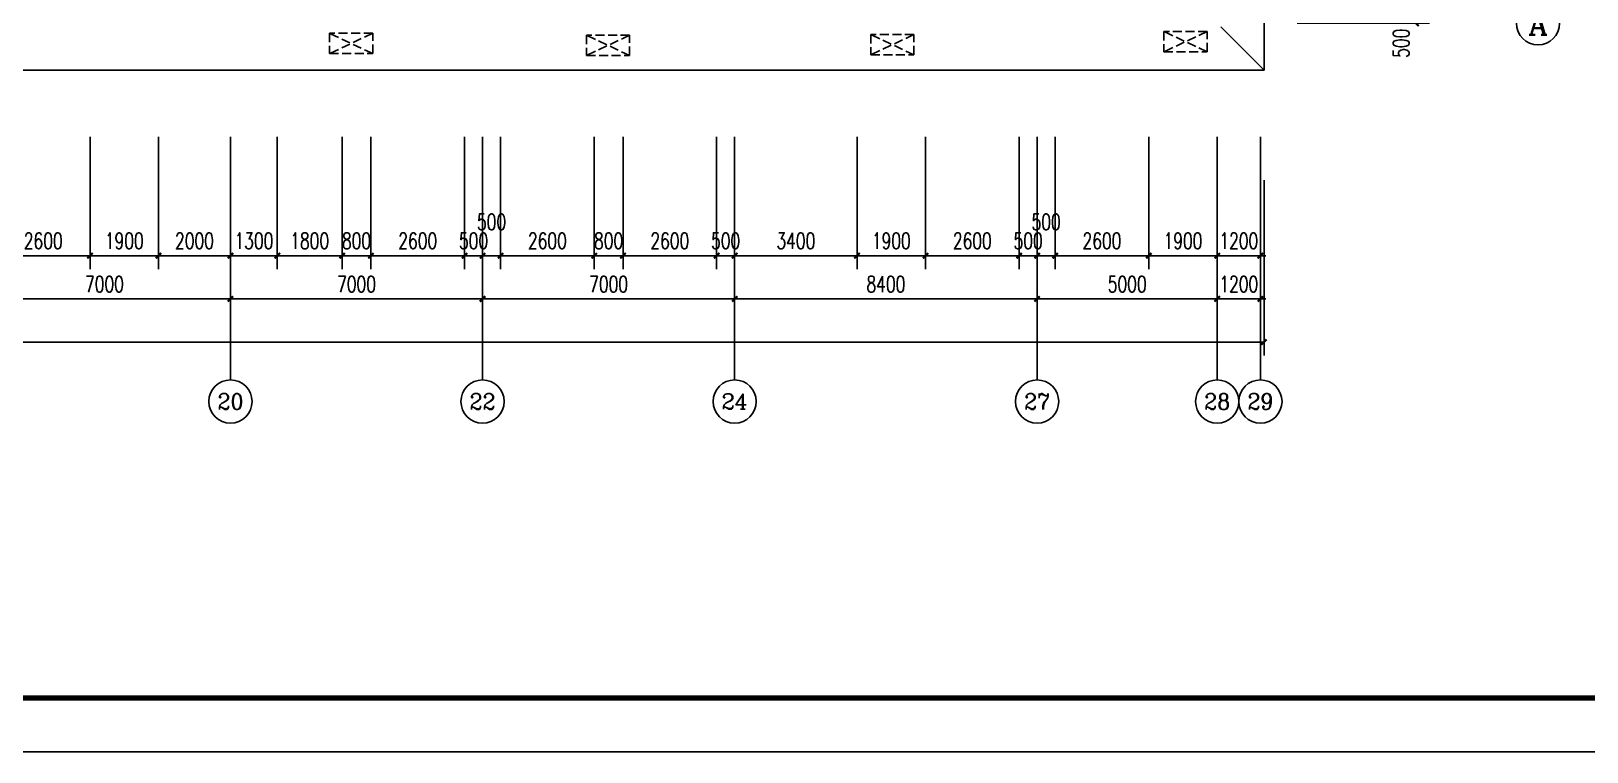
# Model space of a CAD drawing. Extents: x 1333527 to 1855755, y 1020844 to 1581249.
# Drawn here: x 1436238 to 1479440, y 1155938 to 1175953 of the extents above; entities that cross this region are included whole.
import ezdxf
from ezdxf.enums import TextEntityAlignment as Align

# ---------------------------------------------------------------- set-up
doc = ezdxf.new("R2010")
doc.units = 0
doc.header["$LTSCALE"] = 1000
doc.header["$PDSIZE"] = 5
doc.linetypes.add('DASH', pattern=[0.35, 0.25, -0.1])
doc.layers.add('1-建筑底图', color=8, linetype='Continuous', plot=False)
for name, color, linetype in [('AXIS_TEXT', 7, 'Continuous'), ('BTTK', 7, 'Continuous'), ('PUB_TITLE', 7, 'Continuous')]:
    doc.layers.add(name, color=color, linetype=linetype)
doc.styles.add('_TCH_AXIS', font='COMPLEX', dxfattribs={"bigfont": 'GBCBIG'})
doc.styles.add('_TCH_DIM_T3', font='SIMPLEX', dxfattribs={"width": 0.705882, "bigfont": 'GBCBIG'})
doc.styles.add('COMPLEX', font='COMPLEX')
doc.styles.add('HZ(TK)', font='geniso.shx', dxfattribs={"width": 0.9, "bigfont": 'hztxt.shx'})
doc.dimstyles.new('_TCH_ARCH&&150', dxfattribs={"dimtxt": 446.25, "dimasz": 150, "dimexe": 375, "dimexo": 450, "dimgap": 189.375, "dimtad": 1, "dimdec": 0, "dimzin": 0, "dimdsep": 46, "dimtxsty": '_TCH_DIM_T3', "dimblk": 'ARCHTICK', "dimcen": 0.09, "dimclrt": 7, "dimazin": 2, "dimtfac": 1, "dimtdec": 0, "dimtix": 1, "dimtmove": 2, "dimatfit": 3, "dimfxl": 1, "dimtolj": 1, "dimtzin": 0, "dimarcsym": 0})

# ---------------------------------------------------------------- blocks, each defined once
blk = doc.blocks.new('vhtemplate_2020年新竖式图框_A0')
at = {"layer": 'PUB_TITLE', "color": 7}
blk.add_lwpolyline([(0, 0), (1189, 0), (1189, 841), (0, 841)], close=True, dxfattribs=at)
at = {"layer": 'PUB_TITLE', "const_width": 1}
blk.add_lwpolyline([(25, 10), (1179, 10), (1179, 831), (25, 831)], close=True, dxfattribs=at)
at = {"layer": 'BTTK', "color": 4, "style": 'HZ(TK)', "width": 0.9}
for tag, p in [('合作单位', (1144, 743.5)), ('建设单位', (1144, 209.5)), ('工程名称', (1144, 176.5)), ('子项名称', (1154, 160)), ('图纸名称', (1144, 141))]:
    blk.add_attdef(tag, text='', height=3.5, dxfattribs=at).set_placement(p, align=Align.MIDDLE_CENTER)
for tag, p in [('注册证书号', (1156.5, 309.01)), ('注册印章号', (1156.5, 301.01)), ('设计号', (1154, 193)), ('图别', (1137.75, 34)), ('图号', (1170.25, 34)), ('版本号', (1137.75, 26)), ('日期', (1170.25, 26))]:
    blk.add_attdef(tag, text='', height=3.5, dxfattribs=at).set_placement(p, align=Align.MIDDLE)
blk = doc.blocks.new('_AXISO')
blk.add_circle((0, 0), 0.5)
at = {"layer": 'AXIS_TEXT', "style": 'COMPLEX', "width": 1.041667}
blk.add_attdef('A', text='', height=0.56, dxfattribs=at).set_placement((-0.25, -0.28), (0.25, -0.28), align=Align.FIT)
blk = doc.blocks.new('_ArchTick')
at = {"color": 0, "linetype": 'ByBlock', "const_width": 0.4}
blk.add_lwpolyline([(-0.5, -0.5), (0.5, 0.5)], dxfattribs=at)
blk = doc.blocks.new('*D113')
at = {"layer": '1-建筑底图', "color": 0, "lineweight": -2, "transparency": 16777216}
for p, q in [((112521, -200), (116196, -200)), ((115821, -700), (115821, -200)), ((112521, -700), (116196, -700))]:
    blk.add_line(p, q, dxfattribs=at)
at = {"layer": 'Defpoints', "color": 0}
for p in [(112071, -200), (115821, -200), (112071, -700)]:
    blk.add_point(p, dxfattribs=at)
at = {"layer": '1-建筑底图', "color": 0, "lineweight": -2, "transparency": 16777216, "xscale": 150, "yscale": 150, "zscale": 150}
for p, rotation in [((115821, -200), 90), ((115821, -700), 270)]:
    blk.add_blockref('_ArchTick', p, dxfattribs=dict(at, rotation=rotation))
at = {"layer": '1-建筑底图', "color": 7, "transparency": 16777216, "insert": (115408, -1255), "char_height": 446.2, "attachment_point": 5, "rotation": 90, "style": '_TCH_DIM_T3'}
blk.add_mtext('\\A1;500', dxfattribs=at)
blk = doc.blocks.new('*D232')
at = {"layer": '1-建筑底图', "color": 0, "lineweight": -2, "transparency": 16777216}
for p, q in [((76400, -3854), (76400, -7529)), ((79000, -3854), (79000, -7529)), ((76400, -7154), (79000, -7154))]:
    blk.add_line(p, q, dxfattribs=at)
at = {"layer": 'Defpoints', "color": 0}
for p in [(76400, -3404), (79000, -3404), (79000, -7154)]:
    blk.add_point(p, dxfattribs=at)
at = {"layer": '1-建筑底图', "color": 0, "lineweight": -2, "transparency": 16777216, "xscale": 150, "yscale": 150, "zscale": 150, "rotation": 180}
blk.add_blockref('_ArchTick', (76400, -7154), dxfattribs=at)
at = {"layer": '1-建筑底图', "color": 0, "lineweight": -2, "transparency": 16777216, "xscale": 150, "yscale": 150, "zscale": 150}
blk.add_blockref('_ArchTick', (79000, -7154), dxfattribs=at)
at = {"layer": '1-建筑底图', "color": 7, "transparency": 16777216, "insert": (77700, -6742), "char_height": 446.2, "attachment_point": 5, "style": '_TCH_DIM_T3'}
blk.add_mtext('\\A1;2600', dxfattribs=at)
blk = doc.blocks.new('*D233')
at = {"layer": '1-建筑底图', "color": 0, "lineweight": -2, "transparency": 16777216}
for p, q in [((79000, -3854), (79000, -7529)), ((80900, -3854), (80900, -7529)), ((79000, -7154), (80900, -7154))]:
    blk.add_line(p, q, dxfattribs=at)
at = {"layer": 'Defpoints', "color": 0}
for p in [(79000, -3404), (80900, -3404), (80900, -7154)]:
    blk.add_point(p, dxfattribs=at)
at = {"layer": '1-建筑底图', "color": 0, "lineweight": -2, "transparency": 16777216, "xscale": 150, "yscale": 150, "zscale": 150, "rotation": 180}
blk.add_blockref('_ArchTick', (79000, -7154), dxfattribs=at)
at = {"layer": '1-建筑底图', "color": 0, "lineweight": -2, "transparency": 16777216, "xscale": 150, "yscale": 150, "zscale": 150}
blk.add_blockref('_ArchTick', (80900, -7154), dxfattribs=at)
at = {"layer": '1-建筑底图', "color": 7, "transparency": 16777216, "insert": (79950, -6742), "char_height": 446.2, "attachment_point": 5, "style": '_TCH_DIM_T3'}
blk.add_mtext('\\A1;1900', dxfattribs=at)
blk = doc.blocks.new('*D234')
at = {"layer": '1-建筑底图', "color": 0, "lineweight": -2, "transparency": 16777216}
for p, q in [((80900, -3854), (80900, -7529)), ((82900, -3854), (82900, -7529)), ((80900, -7154), (82900, -7154))]:
    blk.add_line(p, q, dxfattribs=at)
at = {"layer": 'Defpoints', "color": 0}
for p in [(80900, -3404), (82900, -3404), (82900, -7154)]:
    blk.add_point(p, dxfattribs=at)
at = {"layer": '1-建筑底图', "color": 0, "lineweight": -2, "transparency": 16777216, "xscale": 150, "yscale": 150, "zscale": 150, "rotation": 180}
blk.add_blockref('_ArchTick', (80900, -7154), dxfattribs=at)
at = {"layer": '1-建筑底图', "color": 0, "lineweight": -2, "transparency": 16777216, "xscale": 150, "yscale": 150, "zscale": 150}
blk.add_blockref('_ArchTick', (82900, -7154), dxfattribs=at)
at = {"layer": '1-建筑底图', "color": 7, "transparency": 16777216, "insert": (81900, -6742), "char_height": 446.2, "attachment_point": 5, "style": '_TCH_DIM_T3'}
blk.add_mtext('\\A1;2000', dxfattribs=at)
blk = doc.blocks.new('*D235')
at = {"layer": '1-建筑底图', "color": 0, "lineweight": -2, "transparency": 16777216}
for p, q in [((82900, -3854), (82900, -7529)), ((84200, -3854), (84200, -7529)), ((82900, -7154), (82750, -7154)), ((82900, -7154), (84200, -7154)), ((84200, -7154), (84350, -7154))]:
    blk.add_line(p, q, dxfattribs=at)
at = {"layer": 'Defpoints', "color": 0}
for p in [(82900, -3404), (84200, -3404), (84200, -7154)]:
    blk.add_point(p, dxfattribs=at)
at = {"layer": '1-建筑底图', "color": 0, "lineweight": -2, "transparency": 16777216, "xscale": 150, "yscale": 150, "zscale": 150}
blk.add_blockref('_ArchTick', (82900, -7154), dxfattribs=at)
at = {"layer": '1-建筑底图', "color": 0, "lineweight": -2, "transparency": 16777216, "xscale": 150, "yscale": 150, "zscale": 150, "rotation": 180}
blk.add_blockref('_ArchTick', (84200, -7154), dxfattribs=at)
at = {"layer": '1-建筑底图', "color": 7, "transparency": 16777216, "insert": (83550, -6742), "char_height": 446.2, "attachment_point": 5, "style": '_TCH_DIM_T3'}
blk.add_mtext('\\A1;1300', dxfattribs=at)
blk = doc.blocks.new('*D236')
at = {"layer": '1-建筑底图', "color": 0, "lineweight": -2, "transparency": 16777216}
for p, q in [((84200, -3854), (84200, -7529)), ((86000, -3854), (86000, -7529)), ((84200, -7154), (86000, -7154))]:
    blk.add_line(p, q, dxfattribs=at)
at = {"layer": 'Defpoints', "color": 0}
for p in [(84200, -3404), (86000, -3404), (86000, -7154)]:
    blk.add_point(p, dxfattribs=at)
at = {"layer": '1-建筑底图', "color": 0, "lineweight": -2, "transparency": 16777216, "xscale": 150, "yscale": 150, "zscale": 150, "rotation": 180}
blk.add_blockref('_ArchTick', (84200, -7154), dxfattribs=at)
at = {"layer": '1-建筑底图', "color": 0, "lineweight": -2, "transparency": 16777216, "xscale": 150, "yscale": 150, "zscale": 150}
blk.add_blockref('_ArchTick', (86000, -7154), dxfattribs=at)
at = {"layer": '1-建筑底图', "color": 7, "transparency": 16777216, "insert": (85100, -6742), "char_height": 446.2, "attachment_point": 5, "style": '_TCH_DIM_T3'}
blk.add_mtext('\\A1;1800', dxfattribs=at)
blk = doc.blocks.new('*D237')
at = {"layer": '1-建筑底图', "color": 0, "lineweight": -2, "transparency": 16777216}
for p, q in [((86000, -3854), (86000, -7529)), ((86800, -3854), (86800, -7529)), ((86000, -7154), (85850, -7154)), ((86000, -7154), (86800, -7154)), ((86800, -7154), (86950, -7154))]:
    blk.add_line(p, q, dxfattribs=at)
at = {"layer": 'Defpoints', "color": 0}
for p in [(86000, -3404), (86800, -3404), (86800, -7154)]:
    blk.add_point(p, dxfattribs=at)
at = {"layer": '1-建筑底图', "color": 0, "lineweight": -2, "transparency": 16777216, "xscale": 150, "yscale": 150, "zscale": 150}
blk.add_blockref('_ArchTick', (86000, -7154), dxfattribs=at)
at = {"layer": '1-建筑底图', "color": 0, "lineweight": -2, "transparency": 16777216, "xscale": 150, "yscale": 150, "zscale": 150, "rotation": 180}
blk.add_blockref('_ArchTick', (86800, -7154), dxfattribs=at)
at = {"layer": '1-建筑底图', "color": 7, "transparency": 16777216, "insert": (86400, -6742), "char_height": 446.2, "attachment_point": 5, "style": '_TCH_DIM_T3'}
blk.add_mtext('\\A1;800', dxfattribs=at)
blk = doc.blocks.new('*D238')
at = {"layer": '1-建筑底图', "color": 0, "lineweight": -2, "transparency": 16777216}
for p, q in [((86800, -3854), (86800, -7529)), ((89400, -3854), (89400, -7529)), ((86800, -7154), (89400, -7154))]:
    blk.add_line(p, q, dxfattribs=at)
at = {"layer": 'Defpoints', "color": 0}
for p in [(86800, -3404), (89400, -3404), (89400, -7154)]:
    blk.add_point(p, dxfattribs=at)
at = {"layer": '1-建筑底图', "color": 0, "lineweight": -2, "transparency": 16777216, "xscale": 150, "yscale": 150, "zscale": 150, "rotation": 180}
blk.add_blockref('_ArchTick', (86800, -7154), dxfattribs=at)
at = {"layer": '1-建筑底图', "color": 0, "lineweight": -2, "transparency": 16777216, "xscale": 150, "yscale": 150, "zscale": 150}
blk.add_blockref('_ArchTick', (89400, -7154), dxfattribs=at)
at = {"layer": '1-建筑底图', "color": 7, "transparency": 16777216, "insert": (88100, -6742), "char_height": 446.2, "attachment_point": 5, "style": '_TCH_DIM_T3'}
blk.add_mtext('\\A1;2600', dxfattribs=at)
blk = doc.blocks.new('*D239')
at = {"layer": '1-建筑底图', "color": 0, "lineweight": -2, "transparency": 16777216}
for p, q in [((89400, -3854), (89400, -7529)), ((89900, -3854), (89900, -7529)), ((89400, -7154), (89250, -7154)), ((89400, -7154), (89900, -7154)), ((89900, -7154), (90050, -7154))]:
    blk.add_line(p, q, dxfattribs=at)
at = {"layer": 'Defpoints', "color": 0}
for p in [(89400, -3404), (89900, -3404), (89900, -7154)]:
    blk.add_point(p, dxfattribs=at)
at = {"layer": '1-建筑底图', "color": 0, "lineweight": -2, "transparency": 16777216, "xscale": 150, "yscale": 150, "zscale": 150}
blk.add_blockref('_ArchTick', (89400, -7154), dxfattribs=at)
at = {"layer": '1-建筑底图', "color": 0, "lineweight": -2, "transparency": 16777216, "xscale": 150, "yscale": 150, "zscale": 150, "rotation": 180}
blk.add_blockref('_ArchTick', (89900, -7154), dxfattribs=at)
at = {"layer": '1-建筑底图', "color": 7, "transparency": 16777216, "insert": (89650, -6742), "char_height": 446.2, "attachment_point": 5, "style": '_TCH_DIM_T3'}
blk.add_mtext('\\A1;500', dxfattribs=at)
blk = doc.blocks.new('*D240')
at = {"layer": '1-建筑底图', "color": 0, "lineweight": -2, "transparency": 16777216}
for p, q in [((89900, -3854), (89900, -7529)), ((90400, -3854), (90400, -7529)), ((89900, -7154), (90400, -7154))]:
    blk.add_line(p, q, dxfattribs=at)
at = {"layer": 'Defpoints', "color": 0}
for p in [(89900, -3404), (90400, -3404), (90400, -7154)]:
    blk.add_point(p, dxfattribs=at)
at = {"layer": '1-建筑底图', "color": 0, "lineweight": -2, "transparency": 16777216, "xscale": 150, "yscale": 150, "zscale": 150, "rotation": 180}
blk.add_blockref('_ArchTick', (89900, -7154), dxfattribs=at)
at = {"layer": '1-建筑底图', "color": 0, "lineweight": -2, "transparency": 16777216, "xscale": 150, "yscale": 150, "zscale": 150}
blk.add_blockref('_ArchTick', (90400, -7154), dxfattribs=at)
at = {"layer": '1-建筑底图', "color": 7, "transparency": 16777216, "insert": (90150, -6217), "char_height": 446.2, "attachment_point": 5, "style": '_TCH_DIM_T3'}
blk.add_mtext('\\A1;500', dxfattribs=at)
blk = doc.blocks.new('*D241')
at = {"layer": '1-建筑底图', "color": 0, "lineweight": -2, "transparency": 16777216}
for p, q in [((90400, -3854), (90400, -7529)), ((93000, -3854), (93000, -7529)), ((90400, -7154), (93000, -7154))]:
    blk.add_line(p, q, dxfattribs=at)
at = {"layer": 'Defpoints', "color": 0}
for p in [(90400, -3404), (93000, -3404), (93000, -7154)]:
    blk.add_point(p, dxfattribs=at)
at = {"layer": '1-建筑底图', "color": 0, "lineweight": -2, "transparency": 16777216, "xscale": 150, "yscale": 150, "zscale": 150, "rotation": 180}
blk.add_blockref('_ArchTick', (90400, -7154), dxfattribs=at)
at = {"layer": '1-建筑底图', "color": 0, "lineweight": -2, "transparency": 16777216, "xscale": 150, "yscale": 150, "zscale": 150}
blk.add_blockref('_ArchTick', (93000, -7154), dxfattribs=at)
at = {"layer": '1-建筑底图', "color": 7, "transparency": 16777216, "insert": (91700, -6742), "char_height": 446.2, "attachment_point": 5, "style": '_TCH_DIM_T3'}
blk.add_mtext('\\A1;2600', dxfattribs=at)
blk = doc.blocks.new('*D242')
at = {"layer": '1-建筑底图', "color": 0, "lineweight": -2, "transparency": 16777216}
for p, q in [((93000, -3854), (93000, -7529)), ((93800, -3854), (93800, -7529)), ((93000, -7154), (92850, -7154)), ((93000, -7154), (93800, -7154)), ((93800, -7154), (93950, -7154))]:
    blk.add_line(p, q, dxfattribs=at)
at = {"layer": 'Defpoints', "color": 0}
for p in [(93000, -3404), (93800, -3404), (93800, -7154)]:
    blk.add_point(p, dxfattribs=at)
at = {"layer": '1-建筑底图', "color": 0, "lineweight": -2, "transparency": 16777216, "xscale": 150, "yscale": 150, "zscale": 150}
blk.add_blockref('_ArchTick', (93000, -7154), dxfattribs=at)
at = {"layer": '1-建筑底图', "color": 0, "lineweight": -2, "transparency": 16777216, "xscale": 150, "yscale": 150, "zscale": 150, "rotation": 180}
blk.add_blockref('_ArchTick', (93800, -7154), dxfattribs=at)
at = {"layer": '1-建筑底图', "color": 7, "transparency": 16777216, "insert": (93400, -6742), "char_height": 446.2, "attachment_point": 5, "style": '_TCH_DIM_T3'}
blk.add_mtext('\\A1;800', dxfattribs=at)
blk = doc.blocks.new('*D243')
at = {"layer": '1-建筑底图', "color": 0, "lineweight": -2, "transparency": 16777216}
for p, q in [((93800, -3854), (93800, -7529)), ((96400, -3854), (96400, -7529)), ((93800, -7154), (96400, -7154))]:
    blk.add_line(p, q, dxfattribs=at)
at = {"layer": 'Defpoints', "color": 0}
for p in [(93800, -3404), (96400, -3404), (96400, -7154)]:
    blk.add_point(p, dxfattribs=at)
at = {"layer": '1-建筑底图', "color": 0, "lineweight": -2, "transparency": 16777216, "xscale": 150, "yscale": 150, "zscale": 150, "rotation": 180}
blk.add_blockref('_ArchTick', (93800, -7154), dxfattribs=at)
at = {"layer": '1-建筑底图', "color": 0, "lineweight": -2, "transparency": 16777216, "xscale": 150, "yscale": 150, "zscale": 150}
blk.add_blockref('_ArchTick', (96400, -7154), dxfattribs=at)
at = {"layer": '1-建筑底图', "color": 7, "transparency": 16777216, "insert": (95100, -6742), "char_height": 446.2, "attachment_point": 5, "style": '_TCH_DIM_T3'}
blk.add_mtext('\\A1;2600', dxfattribs=at)
blk = doc.blocks.new('*D244')
at = {"layer": '1-建筑底图', "color": 0, "lineweight": -2, "transparency": 16777216}
for p, q in [((96400, -3854), (96400, -7529)), ((96900, -3854), (96900, -7529)), ((96400, -7154), (96250, -7154)), ((96400, -7154), (96900, -7154)), ((96900, -7154), (97050, -7154))]:
    blk.add_line(p, q, dxfattribs=at)
at = {"layer": 'Defpoints', "color": 0}
for p in [(96400, -3404), (96900, -3404), (96900, -7154)]:
    blk.add_point(p, dxfattribs=at)
at = {"layer": '1-建筑底图', "color": 0, "lineweight": -2, "transparency": 16777216, "xscale": 150, "yscale": 150, "zscale": 150}
blk.add_blockref('_ArchTick', (96400, -7154), dxfattribs=at)
at = {"layer": '1-建筑底图', "color": 0, "lineweight": -2, "transparency": 16777216, "xscale": 150, "yscale": 150, "zscale": 150, "rotation": 180}
blk.add_blockref('_ArchTick', (96900, -7154), dxfattribs=at)
at = {"layer": '1-建筑底图', "color": 7, "transparency": 16777216, "insert": (96650, -6742), "char_height": 446.2, "attachment_point": 5, "style": '_TCH_DIM_T3'}
blk.add_mtext('\\A1;500', dxfattribs=at)
blk = doc.blocks.new('*D245')
at = {"layer": '1-建筑底图', "color": 0, "lineweight": -2, "transparency": 16777216}
for p, q in [((96900, -3854), (96900, -7529)), ((100300, -3854), (100300, -7529)), ((96900, -7154), (100300, -7154))]:
    blk.add_line(p, q, dxfattribs=at)
at = {"layer": 'Defpoints', "color": 0}
for p in [(96900, -3404), (100300, -3404), (100300, -7154)]:
    blk.add_point(p, dxfattribs=at)
at = {"layer": '1-建筑底图', "color": 0, "lineweight": -2, "transparency": 16777216, "xscale": 150, "yscale": 150, "zscale": 150, "rotation": 180}
blk.add_blockref('_ArchTick', (96900, -7154), dxfattribs=at)
at = {"layer": '1-建筑底图', "color": 0, "lineweight": -2, "transparency": 16777216, "xscale": 150, "yscale": 150, "zscale": 150}
blk.add_blockref('_ArchTick', (100300, -7154), dxfattribs=at)
at = {"layer": '1-建筑底图', "color": 7, "transparency": 16777216, "insert": (98600, -6742), "char_height": 446.2, "attachment_point": 5, "style": '_TCH_DIM_T3'}
blk.add_mtext('\\A1;3400', dxfattribs=at)
blk = doc.blocks.new('*D246')
at = {"layer": '1-建筑底图', "color": 0, "lineweight": -2, "transparency": 16777216}
for p, q in [((100300, -3854), (100300, -7529)), ((102200, -3854), (102200, -7529)), ((100300, -7154), (102200, -7154))]:
    blk.add_line(p, q, dxfattribs=at)
at = {"layer": 'Defpoints', "color": 0}
for p in [(100300, -3404), (102200, -3404), (102200, -7154)]:
    blk.add_point(p, dxfattribs=at)
at = {"layer": '1-建筑底图', "color": 0, "lineweight": -2, "transparency": 16777216, "xscale": 150, "yscale": 150, "zscale": 150, "rotation": 180}
blk.add_blockref('_ArchTick', (100300, -7154), dxfattribs=at)
at = {"layer": '1-建筑底图', "color": 0, "lineweight": -2, "transparency": 16777216, "xscale": 150, "yscale": 150, "zscale": 150}
blk.add_blockref('_ArchTick', (102200, -7154), dxfattribs=at)
at = {"layer": '1-建筑底图', "color": 7, "transparency": 16777216, "insert": (101250, -6742), "char_height": 446.2, "attachment_point": 5, "style": '_TCH_DIM_T3'}
blk.add_mtext('\\A1;1900', dxfattribs=at)
blk = doc.blocks.new('*D247')
at = {"layer": '1-建筑底图', "color": 0, "lineweight": -2, "transparency": 16777216}
for p, q in [((102200, -3854), (102200, -7529)), ((104800, -3854), (104800, -7529)), ((102200, -7154), (104800, -7154))]:
    blk.add_line(p, q, dxfattribs=at)
at = {"layer": 'Defpoints', "color": 0}
for p in [(102200, -3404), (104800, -3404), (104800, -7154)]:
    blk.add_point(p, dxfattribs=at)
at = {"layer": '1-建筑底图', "color": 0, "lineweight": -2, "transparency": 16777216, "xscale": 150, "yscale": 150, "zscale": 150, "rotation": 180}
blk.add_blockref('_ArchTick', (102200, -7154), dxfattribs=at)
at = {"layer": '1-建筑底图', "color": 0, "lineweight": -2, "transparency": 16777216, "xscale": 150, "yscale": 150, "zscale": 150}
blk.add_blockref('_ArchTick', (104800, -7154), dxfattribs=at)
at = {"layer": '1-建筑底图', "color": 7, "transparency": 16777216, "insert": (103500, -6742), "char_height": 446.2, "attachment_point": 5, "style": '_TCH_DIM_T3'}
blk.add_mtext('\\A1;2600', dxfattribs=at)
blk = doc.blocks.new('*D248')
at = {"layer": '1-建筑底图', "color": 0, "lineweight": -2, "transparency": 16777216}
for p, q in [((104800, -3854), (104800, -7529)), ((105300, -3854), (105300, -7529)), ((104800, -7154), (104650, -7154)), ((104800, -7154), (105300, -7154)), ((105300, -7154), (105450, -7154))]:
    blk.add_line(p, q, dxfattribs=at)
at = {"layer": 'Defpoints', "color": 0}
for p in [(104800, -3404), (105300, -3404), (105300, -7154)]:
    blk.add_point(p, dxfattribs=at)
at = {"layer": '1-建筑底图', "color": 0, "lineweight": -2, "transparency": 16777216, "xscale": 150, "yscale": 150, "zscale": 150}
blk.add_blockref('_ArchTick', (104800, -7154), dxfattribs=at)
at = {"layer": '1-建筑底图', "color": 0, "lineweight": -2, "transparency": 16777216, "xscale": 150, "yscale": 150, "zscale": 150, "rotation": 180}
blk.add_blockref('_ArchTick', (105300, -7154), dxfattribs=at)
at = {"layer": '1-建筑底图', "color": 7, "transparency": 16777216, "insert": (105050, -6742), "char_height": 446.2, "attachment_point": 5, "style": '_TCH_DIM_T3'}
blk.add_mtext('\\A1;500', dxfattribs=at)
blk = doc.blocks.new('*D249')
at = {"layer": '1-建筑底图', "color": 0, "lineweight": -2, "transparency": 16777216}
for p, q in [((105300, -3854), (105300, -7529)), ((105800, -3854), (105800, -7529)), ((105300, -7154), (105800, -7154))]:
    blk.add_line(p, q, dxfattribs=at)
at = {"layer": 'Defpoints', "color": 0}
for p in [(105300, -3404), (105800, -3404), (105800, -7154)]:
    blk.add_point(p, dxfattribs=at)
at = {"layer": '1-建筑底图', "color": 0, "lineweight": -2, "transparency": 16777216, "xscale": 150, "yscale": 150, "zscale": 150, "rotation": 180}
blk.add_blockref('_ArchTick', (105300, -7154), dxfattribs=at)
at = {"layer": '1-建筑底图', "color": 0, "lineweight": -2, "transparency": 16777216, "xscale": 150, "yscale": 150, "zscale": 150}
blk.add_blockref('_ArchTick', (105800, -7154), dxfattribs=at)
at = {"layer": '1-建筑底图', "color": 7, "transparency": 16777216, "insert": (105550, -6217), "char_height": 446.2, "attachment_point": 5, "style": '_TCH_DIM_T3'}
blk.add_mtext('\\A1;500', dxfattribs=at)
blk = doc.blocks.new('*D250')
at = {"layer": '1-建筑底图', "color": 0, "lineweight": -2, "transparency": 16777216}
for p, q in [((105800, -3854), (105800, -7529)), ((108400, -3854), (108400, -7529)), ((105800, -7154), (108400, -7154))]:
    blk.add_line(p, q, dxfattribs=at)
at = {"layer": 'Defpoints', "color": 0}
for p in [(105800, -3404), (108400, -3404), (108400, -7154)]:
    blk.add_point(p, dxfattribs=at)
at = {"layer": '1-建筑底图', "color": 0, "lineweight": -2, "transparency": 16777216, "xscale": 150, "yscale": 150, "zscale": 150, "rotation": 180}
blk.add_blockref('_ArchTick', (105800, -7154), dxfattribs=at)
at = {"layer": '1-建筑底图', "color": 0, "lineweight": -2, "transparency": 16777216, "xscale": 150, "yscale": 150, "zscale": 150}
blk.add_blockref('_ArchTick', (108400, -7154), dxfattribs=at)
at = {"layer": '1-建筑底图', "color": 7, "transparency": 16777216, "insert": (107100, -6742), "char_height": 446.2, "attachment_point": 5, "style": '_TCH_DIM_T3'}
blk.add_mtext('\\A1;2600', dxfattribs=at)
blk = doc.blocks.new('*D251')
at = {"layer": '1-建筑底图', "color": 0, "lineweight": -2, "transparency": 16777216}
for p, q in [((108400, -3854), (108400, -7529)), ((110300, -3854), (110300, -7529)), ((108400, -7154), (110300, -7154))]:
    blk.add_line(p, q, dxfattribs=at)
at = {"layer": 'Defpoints', "color": 0}
for p in [(108400, -3404), (110300, -3404), (110300, -7154)]:
    blk.add_point(p, dxfattribs=at)
at = {"layer": '1-建筑底图', "color": 0, "lineweight": -2, "transparency": 16777216, "xscale": 150, "yscale": 150, "zscale": 150, "rotation": 180}
blk.add_blockref('_ArchTick', (108400, -7154), dxfattribs=at)
at = {"layer": '1-建筑底图', "color": 0, "lineweight": -2, "transparency": 16777216, "xscale": 150, "yscale": 150, "zscale": 150}
blk.add_blockref('_ArchTick', (110300, -7154), dxfattribs=at)
at = {"layer": '1-建筑底图', "color": 7, "transparency": 16777216, "insert": (109350, -6742), "char_height": 446.2, "attachment_point": 5, "style": '_TCH_DIM_T3'}
blk.add_mtext('\\A1;1900', dxfattribs=at)
blk = doc.blocks.new('*D252')
at = {"layer": '1-建筑底图', "color": 0, "lineweight": -2, "transparency": 16777216}
for p, q in [((110300, -3854), (110300, -7529)), ((111500, -3854), (111500, -7529)), ((110300, -7154), (110150, -7154)), ((110300, -7154), (111500, -7154)), ((111500, -7154), (111650, -7154))]:
    blk.add_line(p, q, dxfattribs=at)
at = {"layer": 'Defpoints', "color": 0}
for p in [(110300, -3404), (111500, -3404), (111500, -7154)]:
    blk.add_point(p, dxfattribs=at)
at = {"layer": '1-建筑底图', "color": 0, "lineweight": -2, "transparency": 16777216, "xscale": 150, "yscale": 150, "zscale": 150}
blk.add_blockref('_ArchTick', (110300, -7154), dxfattribs=at)
at = {"layer": '1-建筑底图', "color": 0, "lineweight": -2, "transparency": 16777216, "xscale": 150, "yscale": 150, "zscale": 150, "rotation": 180}
blk.add_blockref('_ArchTick', (111500, -7154), dxfattribs=at)
at = {"layer": '1-建筑底图', "color": 7, "transparency": 16777216, "insert": (110900, -6742), "char_height": 446.2, "attachment_point": 5, "style": '_TCH_DIM_T3'}
blk.add_mtext('\\A1;1200', dxfattribs=at)
blk = doc.blocks.new('*D460')
at = {"layer": '1-建筑底图', "color": 0, "lineweight": -2, "transparency": 16777216}
for p, q in [((75900, -5054), (75900, -8729)), ((82900, -5054), (82900, -8729)), ((75900, -8354), (82900, -8354))]:
    blk.add_line(p, q, dxfattribs=at)
at = {"layer": 'Defpoints', "color": 0}
for p in [(75900, -4604), (82900, -4604), (82900, -8354)]:
    blk.add_point(p, dxfattribs=at)
at = {"layer": '1-建筑底图', "color": 0, "lineweight": -2, "transparency": 16777216, "xscale": 150, "yscale": 150, "zscale": 150, "rotation": 180}
blk.add_blockref('_ArchTick', (75900, -8354), dxfattribs=at)
at = {"layer": '1-建筑底图', "color": 0, "lineweight": -2, "transparency": 16777216, "xscale": 150, "yscale": 150, "zscale": 150}
blk.add_blockref('_ArchTick', (82900, -8354), dxfattribs=at)
at = {"layer": '1-建筑底图', "color": 7, "transparency": 16777216, "insert": (79400, -7942), "char_height": 446.2, "attachment_point": 5, "style": '_TCH_DIM_T3'}
blk.add_mtext('\\A1;7000', dxfattribs=at)
blk = doc.blocks.new('*D461')
at = {"layer": '1-建筑底图', "color": 0, "lineweight": -2, "transparency": 16777216}
for p, q in [((82900, -5054), (82900, -8729)), ((89900, -5054), (89900, -8729)), ((82900, -8354), (89900, -8354))]:
    blk.add_line(p, q, dxfattribs=at)
at = {"layer": 'Defpoints', "color": 0}
for p in [(82900, -4604), (89900, -4604), (89900, -8354)]:
    blk.add_point(p, dxfattribs=at)
at = {"layer": '1-建筑底图', "color": 0, "lineweight": -2, "transparency": 16777216, "xscale": 150, "yscale": 150, "zscale": 150, "rotation": 180}
blk.add_blockref('_ArchTick', (82900, -8354), dxfattribs=at)
at = {"layer": '1-建筑底图', "color": 0, "lineweight": -2, "transparency": 16777216, "xscale": 150, "yscale": 150, "zscale": 150}
blk.add_blockref('_ArchTick', (89900, -8354), dxfattribs=at)
at = {"layer": '1-建筑底图', "color": 7, "transparency": 16777216, "insert": (86400, -7942), "char_height": 446.2, "attachment_point": 5, "style": '_TCH_DIM_T3'}
blk.add_mtext('\\A1;7000', dxfattribs=at)
blk = doc.blocks.new('*D462')
at = {"layer": '1-建筑底图', "color": 0, "lineweight": -2, "transparency": 16777216}
for p, q in [((89900, -5054), (89900, -8729)), ((96900, -5054), (96900, -8729)), ((89900, -8354), (96900, -8354))]:
    blk.add_line(p, q, dxfattribs=at)
at = {"layer": 'Defpoints', "color": 0}
for p in [(89900, -4604), (96900, -4604), (96900, -8354)]:
    blk.add_point(p, dxfattribs=at)
at = {"layer": '1-建筑底图', "color": 0, "lineweight": -2, "transparency": 16777216, "xscale": 150, "yscale": 150, "zscale": 150, "rotation": 180}
blk.add_blockref('_ArchTick', (89900, -8354), dxfattribs=at)
at = {"layer": '1-建筑底图', "color": 0, "lineweight": -2, "transparency": 16777216, "xscale": 150, "yscale": 150, "zscale": 150}
blk.add_blockref('_ArchTick', (96900, -8354), dxfattribs=at)
at = {"layer": '1-建筑底图', "color": 7, "transparency": 16777216, "insert": (93400, -7942), "char_height": 446.2, "attachment_point": 5, "style": '_TCH_DIM_T3'}
blk.add_mtext('\\A1;7000', dxfattribs=at)
blk = doc.blocks.new('*D463')
at = {"layer": '1-建筑底图', "color": 0, "lineweight": -2, "transparency": 16777216}
for p, q in [((96900, -5054), (96900, -8729)), ((105300, -5054), (105300, -8729)), ((96900, -8354), (105300, -8354))]:
    blk.add_line(p, q, dxfattribs=at)
at = {"layer": 'Defpoints', "color": 0}
for p in [(96900, -4604), (105300, -4604), (105300, -8354)]:
    blk.add_point(p, dxfattribs=at)
at = {"layer": '1-建筑底图', "color": 0, "lineweight": -2, "transparency": 16777216, "xscale": 150, "yscale": 150, "zscale": 150, "rotation": 180}
blk.add_blockref('_ArchTick', (96900, -8354), dxfattribs=at)
at = {"layer": '1-建筑底图', "color": 0, "lineweight": -2, "transparency": 16777216, "xscale": 150, "yscale": 150, "zscale": 150}
blk.add_blockref('_ArchTick', (105300, -8354), dxfattribs=at)
at = {"layer": '1-建筑底图', "color": 7, "transparency": 16777216, "insert": (101100, -7942), "char_height": 446.2, "attachment_point": 5, "style": '_TCH_DIM_T3'}
blk.add_mtext('\\A1;8400', dxfattribs=at)
blk = doc.blocks.new('*D464')
at = {"layer": '1-建筑底图', "color": 0, "lineweight": -2, "transparency": 16777216}
for p, q in [((105300, -5054), (105300, -8729)), ((110300, -5054), (110300, -8729)), ((105300, -8354), (110300, -8354))]:
    blk.add_line(p, q, dxfattribs=at)
at = {"layer": 'Defpoints', "color": 0}
for p in [(105300, -4604), (110300, -4604), (110300, -8354)]:
    blk.add_point(p, dxfattribs=at)
at = {"layer": '1-建筑底图', "color": 0, "lineweight": -2, "transparency": 16777216, "xscale": 150, "yscale": 150, "zscale": 150, "rotation": 180}
blk.add_blockref('_ArchTick', (105300, -8354), dxfattribs=at)
at = {"layer": '1-建筑底图', "color": 0, "lineweight": -2, "transparency": 16777216, "xscale": 150, "yscale": 150, "zscale": 150}
blk.add_blockref('_ArchTick', (110300, -8354), dxfattribs=at)
at = {"layer": '1-建筑底图', "color": 7, "transparency": 16777216, "insert": (107800, -7942), "char_height": 446.2, "attachment_point": 5, "style": '_TCH_DIM_T3'}
blk.add_mtext('\\A1;5000', dxfattribs=at)
blk = doc.blocks.new('*D465')
at = {"layer": '1-建筑底图', "color": 0, "lineweight": -2, "transparency": 16777216}
for p, q in [((110300, -5054), (110300, -8729)), ((111500, -5054), (111500, -8729)), ((110300, -8354), (110150, -8354)), ((110300, -8354), (111500, -8354)), ((111500, -8354), (111650, -8354))]:
    blk.add_line(p, q, dxfattribs=at)
at = {"layer": 'Defpoints', "color": 0}
for p in [(110300, -4604), (111500, -4604), (111500, -8354)]:
    blk.add_point(p, dxfattribs=at)
at = {"layer": '1-建筑底图', "color": 0, "lineweight": -2, "transparency": 16777216, "xscale": 150, "yscale": 150, "zscale": 150}
blk.add_blockref('_ArchTick', (110300, -8354), dxfattribs=at)
at = {"layer": '1-建筑底图', "color": 0, "lineweight": -2, "transparency": 16777216, "xscale": 150, "yscale": 150, "zscale": 150, "rotation": 180}
blk.add_blockref('_ArchTick', (111500, -8354), dxfattribs=at)
at = {"layer": '1-建筑底图', "color": 7, "transparency": 16777216, "insert": (110900, -7942), "char_height": 446.2, "attachment_point": 5, "style": '_TCH_DIM_T3'}
blk.add_mtext('\\A1;1200', dxfattribs=at)
blk = doc.blocks.new('*D466')
at = {"layer": '1-建筑底图', "color": 0, "lineweight": -2, "transparency": 16777216}
for p, q in [((400, -5054), (400, -9929)), ((111600, -5054), (111600, -9929)), ((400, -9554), (111600, -9554))]:
    blk.add_line(p, q, dxfattribs=at)
at = {"layer": 'Defpoints', "color": 0}
for p in [(400, -4604), (111600, -4604), (111600, -9554)]:
    blk.add_point(p, dxfattribs=at)
at = {"layer": '1-建筑底图', "color": 0, "lineweight": -2, "transparency": 16777216, "xscale": 150, "yscale": 150, "zscale": 150, "rotation": 180}
blk.add_blockref('_ArchTick', (400, -9554), dxfattribs=at)
at = {"layer": '1-建筑底图', "color": 0, "lineweight": -2, "transparency": 16777216, "xscale": 150, "yscale": 150, "zscale": 150}
blk.add_blockref('_ArchTick', (111600, -9554), dxfattribs=at)
at = {"layer": '1-建筑底图', "color": 7, "transparency": 16777216, "insert": (56000, -9142), "char_height": 446.2, "attachment_point": 5, "style": '_TCH_DIM_T3'}
blk.add_mtext('\\A1;111200', dxfattribs=at)
blk = doc.blocks.new('1-一层建筑底图')
at = {"layer": '1-建筑底图', "color": 8}
for p, q in [((110400, -800), (111600, -2000)), ((82900, -4604.1), (82900, -10604.1)), ((89900, -4604.1), (89900, -10604.1)), ((96900, -4604.1), (96900, -10604.1)), ((105300, -4604.1), (105300, -10604.1)), ((110300, -4604.1), (110300, -10604.1)), ((111500, -4604.1), (111500, -10604.1))]:
    blk.add_line(p, q, dxfattribs=at)
at = {"layer": '1-建筑底图', "color": 8, "linetype": 'DASH'}
for p, q in [((86849.8, -978.4), (85649.8, -1540.9)), ((86849.8, -1540.9), (85649.8, -978.4)), ((93984, -1032.1), (92784, -1594.6)), ((93984, -1594.6), (92784, -1032.1)), ((101879.2, -1013.8), (100679.2, -1576.3)), ((101879.2, -1576.3), (100679.2, -1013.8)), ((110021, -930), (108821, -1492.5)), ((110021, -1492.5), (108821, -930))]:
    blk.add_line(p, q, dxfattribs=at)
at = {"layer": '1-建筑底图', "color": 8}
blk.add_lwpolyline([(60400, 0), (60900, 0), (60900, -2000), (111600, -2000), (111600, 700), (112200, 700), (112200, 10200), (111600, 10200), (111600, 12800), (104600, 12800), (104600, 25700)], dxfattribs=at)
at = {"layer": '1-建筑底图', "color": 8, "linetype": 'DASH'}
for points in [[(86849.8, -978.4), (85649.8, -978.4), (85649.8, -1540.9), (86849.8, -1540.9)], [(93984, -1032.1), (92784, -1032.1), (92784, -1594.6), (93984, -1594.6)], [(101879.2, -1013.8), (100679.2, -1013.8), (100679.2, -1576.3), (101879.2, -1576.3)], [(110021, -930), (108821, -930), (108821, -1492.5), (110021, -1492.5)]]:
    blk.add_lwpolyline(points, close=True, dxfattribs=at)
at = {"layer": '1-建筑底图', "color": 8}
ref = blk.add_blockref('_AXISO', (119209.7, -700), dxfattribs=dict(at, xscale=1200, yscale=1200, zscale=1200))
ref.add_attrib('A', 'A', dxfattribs={"layer": 'AXIS_TEXT', "height": 637.8, "style": '_TCH_AXIS'}).set_placement((118936.4, -1018.9), (119483.1, -1018.9), align=Align.FIT)
ref = blk.add_blockref('_AXISO', (82900, -11204.1), dxfattribs=dict(at, xscale=1200, yscale=1200, zscale=1200))
ref.add_attrib('A', '20', dxfattribs={"layer": 'AXIS_TEXT', "height": 441.41, "style": '_TCH_AXIS'}).set_placement((82542.7, -11424.8), (83257.3, -11424.8), align=Align.FIT)
ref = blk.add_blockref('_AXISO', (89900, -11204.1), dxfattribs=dict(at, xscale=1200, yscale=1200, zscale=1200))
ref.add_attrib('A', '22', dxfattribs={"layer": 'AXIS_TEXT', "height": 441.41, "style": '_TCH_AXIS'}).set_placement((89542.7, -11424.8), (90257.3, -11424.8), align=Align.FIT)
ref = blk.add_blockref('_AXISO', (96900, -11204.1), dxfattribs=dict(at, xscale=1200, yscale=1200, zscale=1200))
ref.add_attrib('A', '24', dxfattribs={"layer": 'AXIS_TEXT', "height": 432.18, "style": '_TCH_AXIS', "width": 0.972222}).set_placement((96539.9, -11420.2), (97260.1, -11420.2), align=Align.FIT)
ref = blk.add_blockref('_AXISO', (105300, -11204.1), dxfattribs=dict(at, xscale=1200, yscale=1200, zscale=1200))
ref.add_attrib('A', '27', dxfattribs={"layer": 'AXIS_TEXT', "height": 441.41, "style": '_TCH_AXIS'}).set_placement((104942.7, -11424.8), (105657.3, -11424.8), align=Align.FIT)
ref = blk.add_blockref('_AXISO', (110300, -11204.1), dxfattribs=dict(at, xscale=1200, yscale=1200, zscale=1200))
ref.add_attrib('A', '28', dxfattribs={"layer": 'AXIS_TEXT', "height": 441.41, "style": '_TCH_AXIS'}).set_placement((109942.7, -11424.8), (110657.3, -11424.8), align=Align.FIT)
ref = blk.add_blockref('_AXISO', (111500, -11204.1), dxfattribs=dict(at, xscale=1200, yscale=1200, zscale=1200))
ref.add_attrib('A', '29', dxfattribs={"layer": 'AXIS_TEXT', "height": 450.98, "style": '_TCH_AXIS', "width": 0.970588}).set_placement((111145.7, -11429.6), (111854.3, -11429.6), align=Align.FIT)
for base, p1, p2, angle, picture, middle in [((115820.9, -200), (112070.9, -700), (112070.9, -200), 90, '*D113', (115408.4, -1255)), ((90400, -7154.1), (89900, -3404.1), (90400, -3404.1), 0, '*D240', (90150, -6216.6)), ((105800, -7154.1), (105300, -3404.1), (105800, -3404.1), 0, '*D249', (105550, -6216.6))]:
    dim = blk.add_linear_dim(base=base, p1=p1, p2=p2, angle=angle, dimstyle='_TCH_ARCH&&150', dxfattribs=at)
    dim.commit()
    dim.dimension.update_dxf_attribs({"geometry": picture, "text_midpoint": middle, "dimtype": 161})
for p1, p2, distance, picture, middle in [((76400, -3404.1), (79000, -3404.1), -3750, '*D232', (77700, -6741.6)), ((79000, -3404.1), (80900, -3404.1), -3750, '*D233', (79950, -6741.6)), ((80900, -3404.1), (82900, -3404.1), -3750, '*D234', (81900, -6741.6)), ((82900, -3404.1), (84200, -3404.1), -3750, '*D235', (83550, -6741.6)), ((84200, -3404.1), (86000, -3404.1), -3750, '*D236', (85100, -6741.6)), ((86000, -3404.1), (86800, -3404.1), -3750, '*D237', (86400, -6741.6)), ((86800, -3404.1), (89400, -3404.1), -3750, '*D238', (88100, -6741.6)), ((89400, -3404.1), (89900, -3404.1), -3750, '*D239', (89650, -6741.6)), ((90400, -3404.1), (93000, -3404.1), -3750, '*D241', (91700, -6741.6)), ((93000, -3404.1), (93800, -3404.1), -3750, '*D242', (93400, -6741.6)), ((93800, -3404.1), (96400, -3404.1), -3750, '*D243', (95100, -6741.6)), ((96400, -3404.1), (96900, -3404.1), -3750, '*D244', (96650, -6741.6)), ((96900, -3404.1), (100300, -3404.1), -3750, '*D245', (98600, -6741.6)), ((100300, -3404.1), (102200, -3404.1), -3750, '*D246', (101250, -6741.6)), ((102200, -3404.1), (104800, -3404.1), -3750, '*D247', (103500, -6741.6)), ((104800, -3404.1), (105300, -3404.1), -3750, '*D248', (105050, -6741.6)), ((105800, -3404.1), (108400, -3404.1), -3750, '*D250', (107100, -6741.6)), ((108400, -3404.1), (110300, -3404.1), -3750, '*D251', (109350, -6741.6)), ((110300, -3404.1), (111500, -3404.1), -3750, '*D252', (110900, -6741.6)), ((400, -4604.1), (111600, -4604.1), -4950, '*D466', (56000, -9141.6)), ((75900, -4604.1), (82900, -4604.1), -3750, '*D460', (79400, -7941.6)), ((82900, -4604.1), (89900, -4604.1), -3750, '*D461', (86400, -7941.6)), ((89900, -4604.1), (96900, -4604.1), -3750, '*D462', (93400, -7941.6)), ((96900, -4604.1), (105300, -4604.1), -3750, '*D463', (101100, -7941.6)), ((105300, -4604.1), (110300, -4604.1), -3750, '*D464', (107800, -7941.6)), ((110300, -4604.1), (111500, -4604.1), -3750, '*D465', (110900, -7941.6))]:
    dim = blk.add_aligned_dim(p1=p1, p2=p2, distance=distance, dimstyle='_TCH_ARCH&&150', dxfattribs=at)
    dim.commit()
    dim.dimension.update_dxf_attribs({"geometry": picture, "text_midpoint": middle})

msp = doc.modelspace()

# ---------------------------------------------------------------- linework, layer by layer
at = {"layer": 'PUB_TITLE'}
msp.add_lwpolyline([(1333527, 1155938), (1511877, 1155938), (1511877, 1282088), (1333527, 1282088)], close=True, dxfattribs=at)
at = {"layer": 'PUB_TITLE', "const_width": 150}
msp.add_lwpolyline([(1337277, 1157438), (1510377, 1157438), (1510377, 1280588), (1337277, 1280588)], close=True, dxfattribs=at)

# ---------------------------------------------------------------- block references
at = {"xscale": 150, "yscale": 150, "zscale": 150}
msp.add_blockref('vhtemplate_2020年新竖式图框_A0', (1333527, 1155938), dxfattribs=at)
at = {"layer": '1-建筑底图'}
msp.add_blockref('1-一层建筑底图', (1358874, 1176871), dxfattribs=at)

doc.saveas('drawing.dxf')
